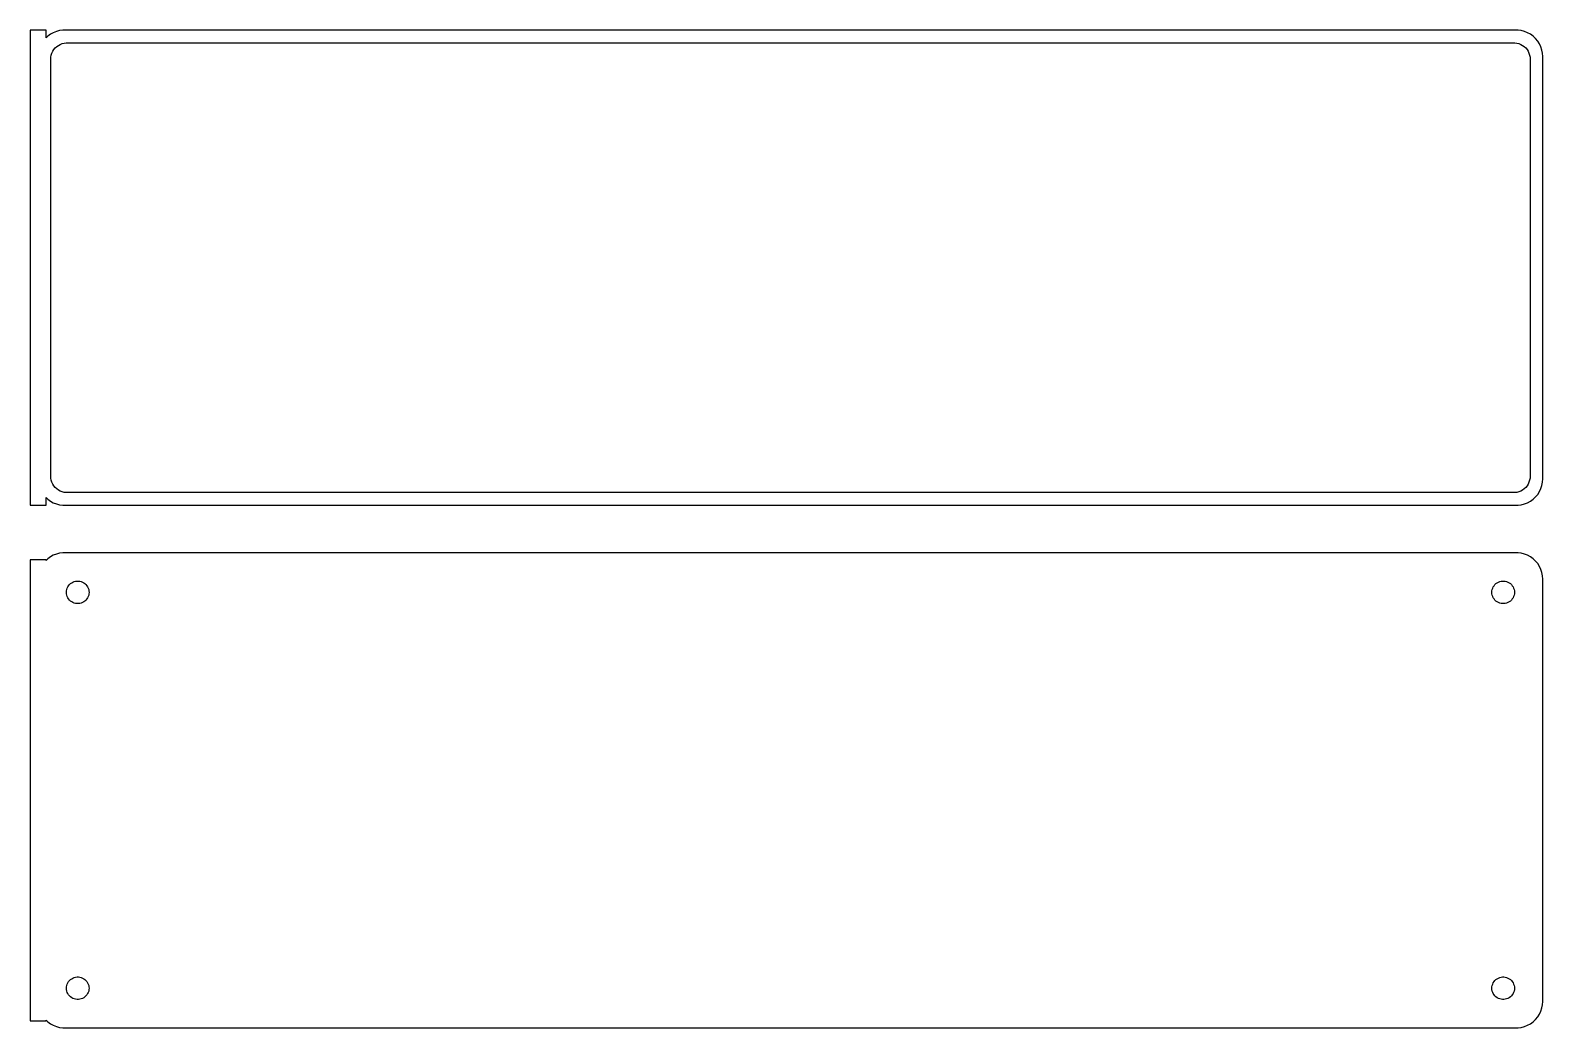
# Model space of a CAD drawing. Header units: metres. Extents: x -144 to 142, y 153 to 342.
import ezdxf

# ---------------------------------------------------------------- set-up
doc = ezdxf.new("R2010")
doc.units = ezdxf.units.M

msp = doc.modelspace()

# ---------------------------------------------------------------- linework, layer by layer
for p, q in [((-141, 341.979), (-144, 341.979)), ((-144, 341.979), (-144, 252.021)), ((-141, 340.559), (-141, 341.979)), ((-140.179, 341.222), (-140.687, 340.853)), ((-139.629, 341.524), (-140.179, 341.222)), ((-139.045, 341.755), (-139.629, 341.524)), ((-138.437, 341.911), (-139.045, 341.755)), ((-137.814, 341.99), (-138.437, 341.911)), ((137.814, 341.99), (-137.814, 341.99)), ((138.437, 341.911), (137.814, 341.99)), ((139.045, 341.755), (138.437, 341.911)), ((139.629, 341.524), (139.045, 341.755)), ((140.179, 341.222), (139.629, 341.524)), ((140.687, 340.853), (140.179, 341.222)), ((-140.687, 340.853), (-141, 340.559)), ((-139.728, 338), (-139.518, 338.33)), ((-139.518, 338.33), (-139.269, 338.631)), ((-139.269, 338.631), (-138.984, 338.899)), ((-138.984, 338.899), (-138.668, 339.128)), ((-138.668, 339.128), (-138.325, 339.317)), ((-138.325, 339.317), (-137.962, 339.461)), ((-137.962, 339.461), (-137.583, 339.558)), ((-137.583, 339.558), (-137.195, 339.607)), ((-137.195, 339.607), (137.195, 339.607)), ((137.195, 339.607), (137.583, 339.558)), ((137.583, 339.558), (137.962, 339.461)), ((137.962, 339.461), (138.325, 339.317)), ((138.325, 339.317), (138.668, 339.128)), ((138.668, 339.128), (138.984, 338.899)), ((138.984, 338.899), (139.269, 338.631)), ((139.269, 338.631), (139.518, 338.33)), ((139.518, 338.33), (139.728, 338)), ((141.145, 340.423), (140.687, 340.853)), ((141.545, 339.939), (141.145, 340.423)), ((141.882, 339.409), (141.545, 339.939)), ((142.149, 338.841), (141.882, 339.409)), ((142.343, 338.243), (142.149, 338.841)), ((142.461, 337.627), (142.343, 338.243)), ((-140.113, 336.5), (-140.088, 336.89)), ((-140.113, 257.5), (-140.113, 336.5)), ((-140.088, 336.89), (-140.015, 337.274)), ((-140.015, 337.274), (-139.894, 337.646)), ((-139.894, 337.646), (-139.728, 338)), ((139.728, 338), (139.894, 337.646)), ((139.894, 337.646), (140.015, 337.274)), ((140.015, 337.274), (140.088, 336.89)), ((140.088, 336.89), (140.113, 336.5)), ((140.113, 336.5), (140.113, 257.5)), ((142.5, 337), (142.461, 337.627)), ((142.5, 257), (142.5, 337)), ((-140.088, 257.11), (-140.113, 257.5)), ((-140.015, 256.726), (-140.088, 257.11)), ((-139.894, 256.354), (-140.015, 256.726)), ((-139.728, 256), (-139.894, 256.354)), ((-139.518, 255.67), (-139.728, 256)), ((-139.269, 255.369), (-139.518, 255.67)), ((-138.984, 255.101), (-139.269, 255.369)), ((-138.668, 254.872), (-138.984, 255.101)), ((138.984, 255.101), (138.668, 254.872)), ((139.269, 255.369), (138.984, 255.101)), ((139.518, 255.67), (139.269, 255.369)), ((139.728, 256), (139.518, 255.67)), ((139.894, 256.354), (139.728, 256)), ((140.015, 256.726), (139.894, 256.354)), ((140.088, 257.11), (140.015, 256.726)), ((140.113, 257.5), (140.088, 257.11)), ((141.882, 254.591), (142.149, 255.159)), ((142.149, 255.159), (142.343, 255.757)), ((142.343, 255.757), (142.461, 256.373)), ((142.461, 256.373), (142.5, 257)), ((-141, 252.021), (-141, 253.441)), ((-141, 253.441), (-140.687, 253.147)), ((-140.687, 253.147), (-140.179, 252.778)), ((-140.179, 252.778), (-139.629, 252.476)), ((-139.629, 252.476), (-139.045, 252.245)), ((-139.045, 252.245), (-138.437, 252.089)), ((-138.325, 254.683), (-138.668, 254.872)), ((-137.962, 254.539), (-138.325, 254.683)), ((-137.583, 254.442), (-137.962, 254.539)), ((-137.195, 254.393), (-137.583, 254.442)), ((137.195, 254.393), (-137.195, 254.393)), ((137.583, 254.442), (137.195, 254.393)), ((137.962, 254.539), (137.583, 254.442)), ((138.325, 254.683), (137.962, 254.539)), ((138.668, 254.872), (138.325, 254.683)), ((138.437, 252.089), (139.045, 252.245)), ((139.045, 252.245), (139.629, 252.476)), ((139.629, 252.476), (140.179, 252.778)), ((140.179, 252.778), (140.687, 253.147)), ((140.687, 253.147), (141.145, 253.577)), ((141.145, 253.577), (141.545, 254.061)), ((141.545, 254.061), (141.882, 254.591)), ((-144, 252.021), (-141, 252.021)), ((-138.437, 252.089), (-137.814, 252.01)), ((-137.814, 252.01), (137.814, 252.01)), ((137.814, 252.01), (138.437, 252.089)), ((-141, 241.653), (-144, 241.653)), ((-144, 241.653), (-144, 154.347)), ((-140.687, 241.853), (-141, 241.559)), ((-141, 241.559), (-141, 241.653)), ((-140.179, 242.222), (-140.687, 241.853)), ((-139.629, 242.524), (-140.179, 242.222)), ((-139.045, 242.755), (-139.629, 242.524)), ((-138.437, 242.911), (-139.045, 242.755)), ((-137.814, 242.99), (-138.437, 242.911)), ((137.814, 242.99), (-137.814, 242.99)), ((138.437, 242.911), (137.814, 242.99)), ((139.045, 242.755), (138.437, 242.911)), ((139.629, 242.524), (139.045, 242.755)), ((140.179, 242.222), (139.629, 242.524)), ((140.687, 241.853), (140.179, 242.222)), ((141.145, 241.423), (140.687, 241.853)), ((141.545, 240.939), (141.145, 241.423)), ((141.882, 240.409), (141.545, 240.939)), ((142.149, 239.841), (141.882, 240.409)), ((142.343, 239.243), (142.149, 239.841)), ((142.461, 238.627), (142.343, 239.243)), ((142.5, 238), (142.461, 238.627)), ((142.5, 158), (142.5, 238)), ((-137.135, 235.5), (-137.118, 235.768)), ((-137.118, 235.232), (-137.135, 235.5)), ((-137.118, 235.768), (-137.068, 236.031)), ((-137.068, 234.969), (-137.118, 235.232)), ((-137.068, 236.031), (-136.985, 236.286)), ((-136.985, 234.714), (-137.068, 234.969)), ((-136.985, 236.286), (-136.871, 236.529)), ((-136.871, 236.529), (-136.727, 236.755)), ((-136.727, 236.755), (-136.557, 236.962)), ((-136.557, 236.962), (-136.361, 237.145)), ((-136.361, 237.145), (-136.144, 237.303)), ((-136.144, 237.303), (-135.909, 237.432)), ((-135.909, 237.432), (-135.66, 237.531)), ((-135.66, 237.531), (-135.4, 237.597)), ((-135.4, 237.597), (-135.134, 237.631)), ((-135.134, 237.631), (-134.866, 237.631)), ((-134.866, 237.631), (-134.6, 237.597)), ((-134.6, 237.597), (-134.34, 237.531)), ((-134.34, 237.531), (-134.091, 237.432)), ((-134.091, 237.432), (-133.856, 237.303)), ((-133.856, 237.303), (-133.639, 237.145)), ((-133.639, 237.145), (-133.443, 236.962)), ((-133.443, 236.962), (-133.273, 236.755)), ((-133.273, 236.755), (-133.129, 236.529)), ((-133.129, 236.529), (-133.015, 236.286)), ((-133.015, 236.286), (-132.932, 236.031)), ((-132.932, 234.969), (-133.015, 234.714)), ((-132.932, 236.031), (-132.882, 235.768)), ((-132.882, 235.232), (-132.932, 234.969)), ((-132.882, 235.768), (-132.865, 235.5)), ((-132.865, 235.5), (-132.882, 235.232)), ((132.865, 235.5), (132.882, 235.768)), ((132.882, 235.232), (132.865, 235.5)), ((132.882, 235.768), (132.932, 236.031)), ((132.932, 234.969), (132.882, 235.232)), ((132.932, 236.031), (133.015, 236.286)), ((133.015, 234.714), (132.932, 234.969)), ((133.015, 236.286), (133.129, 236.529)), ((133.129, 236.529), (133.273, 236.755)), ((133.273, 236.755), (133.443, 236.962)), ((133.443, 236.962), (133.639, 237.145)), ((133.639, 237.145), (133.856, 237.303)), ((133.856, 237.303), (134.091, 237.432)), ((134.091, 237.432), (134.34, 237.531)), ((134.34, 237.531), (134.6, 237.597)), ((134.6, 237.597), (134.866, 237.631)), ((134.866, 237.631), (135.134, 237.631)), ((135.134, 237.631), (135.4, 237.597)), ((135.4, 237.597), (135.66, 237.531)), ((135.66, 237.531), (135.909, 237.432)), ((135.909, 237.432), (136.144, 237.303)), ((136.144, 237.303), (136.361, 237.145)), ((136.361, 237.145), (136.557, 236.962)), ((136.557, 236.962), (136.727, 236.755)), ((136.727, 236.755), (136.871, 236.529)), ((136.871, 236.529), (136.985, 236.286)), ((136.985, 236.286), (137.068, 236.031)), ((137.068, 234.969), (136.985, 234.714)), ((137.068, 236.031), (137.118, 235.768)), ((137.118, 235.232), (137.068, 234.969)), ((137.118, 235.768), (137.135, 235.5)), ((137.135, 235.5), (137.118, 235.232)), ((-136.871, 234.471), (-136.985, 234.714)), ((-136.727, 234.245), (-136.871, 234.471)), ((-136.557, 234.038), (-136.727, 234.245)), ((-136.361, 233.855), (-136.557, 234.038)), ((-136.144, 233.697), (-136.361, 233.855)), ((-135.909, 233.568), (-136.144, 233.697)), ((-135.66, 233.469), (-135.909, 233.568)), ((-135.4, 233.403), (-135.66, 233.469)), ((-135.134, 233.369), (-135.4, 233.403)), ((-134.866, 233.369), (-135.134, 233.369)), ((-134.6, 233.403), (-134.866, 233.369)), ((-134.34, 233.469), (-134.6, 233.403)), ((-134.091, 233.568), (-134.34, 233.469)), ((-133.856, 233.697), (-134.091, 233.568)), ((-133.639, 233.855), (-133.856, 233.697)), ((-133.443, 234.038), (-133.639, 233.855)), ((-133.273, 234.245), (-133.443, 234.038)), ((-133.129, 234.471), (-133.273, 234.245)), ((-133.015, 234.714), (-133.129, 234.471)), ((133.129, 234.471), (133.015, 234.714)), ((133.273, 234.245), (133.129, 234.471)), ((133.443, 234.038), (133.273, 234.245)), ((133.639, 233.855), (133.443, 234.038)), ((133.856, 233.697), (133.639, 233.855)), ((134.091, 233.568), (133.856, 233.697)), ((134.34, 233.469), (134.091, 233.568)), ((134.6, 233.403), (134.34, 233.469)), ((134.866, 233.369), (134.6, 233.403)), ((135.134, 233.369), (134.866, 233.369)), ((135.4, 233.403), (135.134, 233.369)), ((135.66, 233.469), (135.4, 233.403)), ((135.909, 233.568), (135.66, 233.469)), ((136.144, 233.697), (135.909, 233.568)), ((136.361, 233.855), (136.144, 233.697)), ((136.557, 234.038), (136.361, 233.855)), ((136.727, 234.245), (136.557, 234.038)), ((136.871, 234.471), (136.727, 234.245)), ((136.985, 234.714), (136.871, 234.471)), ((-137.135, 160.5), (-137.118, 160.768)), ((-137.118, 160.232), (-137.135, 160.5)), ((-137.118, 160.768), (-137.068, 161.031)), ((-137.068, 161.031), (-136.985, 161.286)), ((-136.985, 161.286), (-136.871, 161.529)), ((-136.871, 161.529), (-136.727, 161.755)), ((-136.727, 161.755), (-136.557, 161.962)), ((-136.557, 161.962), (-136.361, 162.145)), ((-136.361, 162.145), (-136.144, 162.303)), ((-136.144, 162.303), (-135.909, 162.432)), ((-135.909, 162.432), (-135.66, 162.531)), ((-135.66, 162.531), (-135.4, 162.597)), ((-135.4, 162.597), (-135.134, 162.631)), ((-135.134, 162.631), (-134.866, 162.631)), ((-134.866, 162.631), (-134.6, 162.597)), ((-134.6, 162.597), (-134.34, 162.531)), ((-134.34, 162.531), (-134.091, 162.432)), ((-134.091, 162.432), (-133.856, 162.303)), ((-133.856, 162.303), (-133.639, 162.145)), ((-133.639, 162.145), (-133.443, 161.962)), ((-133.443, 161.962), (-133.273, 161.755)), ((-133.273, 161.755), (-133.129, 161.529)), ((-133.129, 161.529), (-133.015, 161.286)), ((-133.015, 161.286), (-132.932, 161.031)), ((-132.932, 161.031), (-132.882, 160.768)), ((-132.882, 160.768), (-132.865, 160.5)), ((-132.865, 160.5), (-132.882, 160.232)), ((132.865, 160.5), (132.882, 160.768)), ((132.882, 160.232), (132.865, 160.5)), ((132.882, 160.768), (132.932, 161.031)), ((132.932, 161.031), (133.015, 161.286)), ((133.015, 161.286), (133.129, 161.529)), ((133.129, 161.529), (133.273, 161.755)), ((133.273, 161.755), (133.443, 161.962)), ((133.443, 161.962), (133.639, 162.145)), ((133.639, 162.145), (133.856, 162.303)), ((133.856, 162.303), (134.091, 162.432)), ((134.091, 162.432), (134.34, 162.531)), ((134.34, 162.531), (134.6, 162.597)), ((134.6, 162.597), (134.866, 162.631)), ((134.866, 162.631), (135.134, 162.631)), ((135.134, 162.631), (135.4, 162.597)), ((135.4, 162.597), (135.66, 162.531)), ((135.66, 162.531), (135.909, 162.432)), ((135.909, 162.432), (136.144, 162.303)), ((136.144, 162.303), (136.361, 162.145)), ((136.361, 162.145), (136.557, 161.962)), ((136.557, 161.962), (136.727, 161.755)), ((136.727, 161.755), (136.871, 161.529)), ((136.871, 161.529), (136.985, 161.286)), ((136.985, 161.286), (137.068, 161.031)), ((137.068, 161.031), (137.118, 160.768)), ((137.118, 160.768), (137.135, 160.5)), ((137.135, 160.5), (137.118, 160.232)), ((-137.068, 159.969), (-137.118, 160.232)), ((-136.985, 159.714), (-137.068, 159.969)), ((-136.871, 159.471), (-136.985, 159.714)), ((-136.727, 159.245), (-136.871, 159.471)), ((-136.557, 159.038), (-136.727, 159.245)), ((-136.361, 158.855), (-136.557, 159.038)), ((-136.144, 158.697), (-136.361, 158.855)), ((-135.909, 158.568), (-136.144, 158.697)), ((-135.66, 158.469), (-135.909, 158.568)), ((-135.4, 158.403), (-135.66, 158.469)), ((-135.134, 158.369), (-135.4, 158.403)), ((-134.866, 158.369), (-135.134, 158.369)), ((-134.6, 158.403), (-134.866, 158.369)), ((-134.34, 158.469), (-134.6, 158.403)), ((-134.091, 158.568), (-134.34, 158.469)), ((-133.856, 158.697), (-134.091, 158.568)), ((-133.639, 158.855), (-133.856, 158.697)), ((-133.443, 159.038), (-133.639, 158.855)), ((-133.273, 159.245), (-133.443, 159.038)), ((-133.129, 159.471), (-133.273, 159.245)), ((-133.015, 159.714), (-133.129, 159.471)), ((-132.932, 159.969), (-133.015, 159.714)), ((-132.882, 160.232), (-132.932, 159.969)), ((132.932, 159.969), (132.882, 160.232)), ((133.015, 159.714), (132.932, 159.969)), ((133.129, 159.471), (133.015, 159.714)), ((133.273, 159.245), (133.129, 159.471)), ((133.443, 159.038), (133.273, 159.245)), ((133.639, 158.855), (133.443, 159.038)), ((133.856, 158.697), (133.639, 158.855)), ((134.091, 158.568), (133.856, 158.697)), ((134.34, 158.469), (134.091, 158.568)), ((134.6, 158.403), (134.34, 158.469)), ((134.866, 158.369), (134.6, 158.403)), ((135.134, 158.369), (134.866, 158.369)), ((135.4, 158.403), (135.134, 158.369)), ((135.66, 158.469), (135.4, 158.403)), ((135.909, 158.568), (135.66, 158.469)), ((136.144, 158.697), (135.909, 158.568)), ((136.361, 158.855), (136.144, 158.697)), ((136.557, 159.038), (136.361, 158.855)), ((136.727, 159.245), (136.557, 159.038)), ((136.871, 159.471), (136.727, 159.245)), ((136.985, 159.714), (136.871, 159.471)), ((137.068, 159.969), (136.985, 159.714)), ((137.118, 160.232), (137.068, 159.969)), ((142.461, 157.373), (142.5, 158)), ((141.145, 154.577), (141.545, 155.061)), ((141.545, 155.061), (141.882, 155.591)), ((141.882, 155.591), (142.149, 156.159)), ((142.149, 156.159), (142.343, 156.757)), ((142.343, 156.757), (142.461, 157.373)), ((-144, 154.347), (-141, 154.347)), ((-141, 154.347), (-141, 154.441)), ((-141, 154.441), (-140.687, 154.147)), ((-140.687, 154.147), (-140.179, 153.778)), ((-140.179, 153.778), (-139.629, 153.476)), ((-139.629, 153.476), (-139.045, 153.245)), ((-139.045, 153.245), (-138.437, 153.089)), ((-138.437, 153.089), (-137.814, 153.01)), ((-137.814, 153.01), (137.814, 153.01)), ((137.814, 153.01), (138.437, 153.089)), ((138.437, 153.089), (139.045, 153.245)), ((139.045, 153.245), (139.629, 153.476)), ((139.629, 153.476), (140.179, 153.778)), ((140.179, 153.778), (140.687, 154.147)), ((140.687, 154.147), (141.145, 154.577))]:
    msp.add_line(p, q)

doc.saveas('drawing.dxf')
